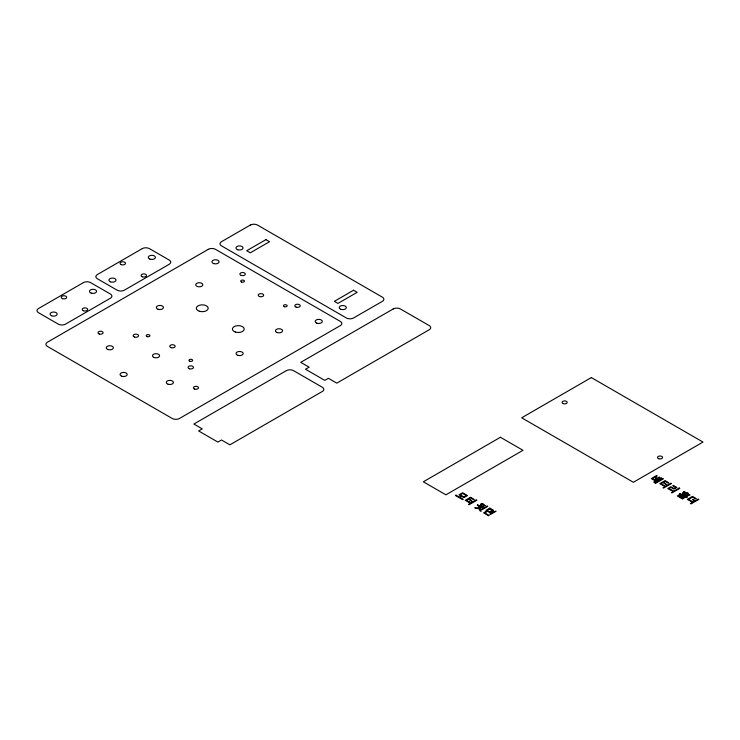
<?xml version="1.0" encoding="UTF-8"?>
<svg xmlns="http://www.w3.org/2000/svg" width="740" height="740" viewBox="0 0 740 740"><rect width="100%" height="100%" fill="white"/><g stroke="black" fill="none" stroke-linecap="round" stroke-linejoin="round"><path stroke-width="1.11" d="M475.006 507.982L475.145 507.474A5.522 3.191 0 0 0 478.17 508.204M480.13 508.75L480.075 509.268A5.827 3.367 0 0 0 481.361 511.026L480.491 511.155A6.04 3.487 0 0 1 479.354 508.621A5.827 3.367 0 0 1 475.099 507.918M687.849 495.745L687.608 495.883A0.971 0.564 0 0 1 687.201 495.966M687.164 495.985L683.88 495.467L687.238 497.4L686.739 497.687L679.431 493.469L683.279 495.115L683.862 494.783L682.363 493.219A0.971 0.564 0 0 1 682.548 492.96L682.789 492.822A0.971 0.564 0 0 1 683.242 492.738M683.27 492.72L686.239 493.756L688.024 495.467A0.971 0.564 0 0 1 687.849 495.745M478.17 508.195L479.215 508.149A1.776 1.027 0 0 0 479.983 507.908L480.584 508.251A1.748 1.008 0 0 0 480.14 508.75M468.92 501.766L466.394 500.342L468.328 499.223L470.631 500.545L471.158 500.24L468.855 498.917L470.575 497.928L473.73 499.75L474.285 499.435L470.511 497.252L465.247 500.296L469.558 502.654L470.048 502.33A18.879 10.896 0 0 1 468.92 501.766M480.843 504.763C484.598 508.685 484.45 502.441 480.861 504.68M683.177 493.404C687.423 497.974 688.774 493.515 683.205 493.349M485.07 505.549C478.613 509.906 479.418 499.176 485.07 505.549M477.707 504.837L477.245 505.207L479.483 506.438L478.059 507.261L478.678 507.622L480.121 506.789L482.637 508.121L483.118 507.797L477.707 504.837M672.836 490.657L670.921 490.305A54.048 31.2 0 0 1 670.033 489.825L667.767 488.548L670.884 486.744L673.881 488.474L675.703 487.429L672.706 485.699L673.243 485.385L676.85 487.466L673.964 489.131L670.976 487.401L668.923 488.585L672.836 490.657M664.576 485.69L664.085 486.023L659.775 483.655L665.038 480.612L668.812 482.795L668.257 483.109L665.103 481.287L663.382 482.276L665.686 483.599L665.158 483.904L662.855 482.582L660.922 483.701L663.438 485.126A18.879 10.896 0 0 0 664.566 485.69M692.15 501.415L691.669 501.738L687.321 499.361L692.455 496.392L696.257 498.594L695.702 498.908L692.51 497.067L688.468 499.398L692.15 501.415M83.398 282.615L38.489 308.543A5.097 2.942 0 0 0 38.489 312.696L58.303 324.139A5.097 2.942 0 0 0 65.508 324.139L110.417 298.211A5.097 2.942 0 0 0 110.417 294.048L90.604 282.615A5.097 2.942 0 0 0 83.398 282.615M142.237 248.64L97.329 274.568A5.097 2.942 0 0 0 97.329 278.73L117.142 290.173A5.097 2.942 0 0 0 124.348 290.173L169.256 264.245A5.097 2.942 0 0 0 169.256 260.082L149.443 248.64A5.097 2.942 0 0 0 142.237 248.64M208.282 249.334L47.379 342.232A5.097 2.942 0 0 0 47.379 346.394L172.254 418.489A5.097 2.942 0 0 0 179.459 418.489L340.363 325.591A5.097 2.942 0 0 0 340.363 321.438L215.488 249.334A5.097 2.942 0 0 0 208.282 249.334M250.305 225.071L221.491 241.712A5.097 2.942 0 0 0 221.491 245.865L346.366 317.969A5.097 2.942 0 0 0 353.572 317.969L382.395 301.328A5.097 2.942 0 0 0 382.395 297.175L257.511 225.071A5.097 2.942 0 0 0 250.305 225.071M265.919 239.631L246.707 250.721L250.305 252.803L269.517 241.712L265.919 239.631M353.572 290.237L334.36 301.328L337.967 303.409L357.18 292.318L353.572 290.237M286.334 370.657L193.871 424.039L202.251 428.876L198.644 430.957L217.912 442.076L221.51 439.995L229.89 444.832L322.353 391.451A5.097 2.942 0 0 0 322.353 387.298L293.53 370.657A5.097 2.942 0 0 0 286.334 370.657M393.199 308.959L300.736 362.341L309.117 367.179L305.518 369.251L324.777 380.379L328.384 378.297L336.765 383.135L429.219 329.753A5.097 2.942 0 0 0 429.219 325.591L400.405 308.959A5.097 2.942 0 0 0 393.199 308.959M591.325 377.585L521.682 417.795L633.357 482.276L703 442.067L591.325 377.585M500.425 437.275L423.336 481.786L445.915 494.82L523.004 450.309L500.425 437.275M455.97 495.171L455.414 495.486L462.722 499.704L463.277 499.389L459.929 497.456L461.769 496.392L463.888 497.622L467.458 495.56L462.583 492.748L459.022 494.81L461.15 496.041L459.309 497.095L455.97 495.171M462.648 493.423L460.197 494.847L463.832 496.947L466.293 495.532L462.648 493.423M471.454 500.86L470.927 501.165L472.471 502.062L468.448 504.384L469.058 504.736L476.93 500.185L476.32 499.833L473.008 501.748L471.454 500.86M487.133 506.077L481.527 509.314L482.138 509.666L487.743 506.428L487.133 506.077M489.825 508.14L485.958 510.378L489.566 512.459L490.333 512.015L491.906 512.922L489.704 514.198L490.315 514.55L496.068 511.229L494.227 511.58L492.664 510.674L493.432 510.23L489.825 508.14M489.889 508.815L487.105 510.415L489.501 511.803L492.285 510.193L489.889 508.815M486.078 511.433L483.599 512.866L488.659 515.789L489.196 515.475L484.755 512.913L486.689 511.793L486.078 511.433M492.137 510.979L490.861 511.71L492.433 512.626L493.71 511.886L492.137 510.979M656.602 475.552L651.32 478.604L654.502 480.436L656.805 479.104L657.86 479.714L653.707 482.11L654.317 482.462L661.791 478.151L661.181 477.799L658.406 479.4L657.351 478.789L659.784 477.383L659.183 477.041L657.092 478.243L655.113 477.106L657.203 475.903L656.602 475.552M654.576 477.42L652.467 478.632L654.447 479.779L656.547 478.558L654.576 477.42M662.726 478.502L654.854 483.054L655.474 483.414L663.345 478.863L662.726 478.502M665.982 484.219L665.454 484.534L666.999 485.421L662.975 487.743L663.586 488.095L671.457 483.553L670.847 483.202L667.535 485.116L665.982 484.219M679.2 488.021L671.328 492.562L671.938 492.914L679.81 488.372L679.2 488.021M684.121 491.563L683.63 491.85L689.541 495.263L690.041 494.977L687.386 493.441L688.098 493.034L687.497 492.683L686.776 493.099L684.121 491.563M678.876 495.069L677.304 495.976L682.576 499.019L683.076 498.732L678.413 496.041L679.015 495.689L683.501 498.279L685.074 497.373L679.977 494.431L679.477 494.727L683.963 497.317L683.362 497.659L678.876 495.069M693.075 499.334L692.529 499.648L694.851 500.989L690.383 503.57L690.994 503.921L698.865 499.371L698.255 499.019L695.387 500.675L693.075 499.334M235.329 332.029A5.948 3.432 0 0 0 244.246 329.06A5.948 3.432 0 0 0 235.329 326.09A5.948 3.432 0 0 0 235.329 332.029M199.301 311.235A5.948 3.432 0 0 0 208.218 308.266A5.948 3.432 0 0 0 199.301 305.287A5.948 3.432 0 0 0 199.301 311.235M99.262 333.99A2.544 1.471 0 0 0 103.082 332.713A2.544 1.471 0 0 0 99.262 331.437A2.544 1.471 0 0 0 99.262 333.99M194.676 389.074A2.544 1.471 0 0 0 198.496 387.797A2.544 1.471 0 0 0 194.676 386.53A2.544 1.471 0 0 0 194.676 389.074M658.776 458.745A2.544 1.471 0 0 0 662.596 457.477A2.544 1.471 0 0 0 658.776 456.201A2.544 1.471 0 0 0 658.776 458.745M563.362 403.661A2.544 1.471 0 0 0 567.182 402.384A2.544 1.471 0 0 0 563.362 401.117A2.544 1.471 0 0 0 563.362 403.661M168.072 384.226A3.571 2.063 0 0 0 173.419 382.441A3.571 2.063 0 0 0 168.072 380.656A3.571 2.063 0 0 0 168.072 384.226M107.818 349.483A3.571 2.063 0 0 0 113.368 347.93A3.571 2.063 0 0 0 108.253 345.922A3.571 2.063 0 0 0 107.818 349.483M171.079 347.643A2.72 1.573 0 0 0 175.149 346.292A2.72 1.573 0 0 0 171.079 344.933A2.72 1.573 0 0 0 171.079 347.643M147.121 336.617A1.869 1.082 0 0 0 149.924 335.683A1.869 1.082 0 0 0 147.121 334.748A1.869 1.082 0 0 0 147.121 336.617M189.764 361.259A1.869 1.082 0 0 0 192.668 360.436A1.869 1.082 0 0 0 189.995 359.39A1.869 1.082 0 0 0 189.764 361.259M284.373 306.739A1.869 1.082 0 0 0 287.175 305.805A1.869 1.082 0 0 0 284.373 304.871A1.869 1.082 0 0 0 284.373 306.739M241.629 282.051A1.869 1.082 0 0 0 244.431 281.126A1.869 1.082 0 0 0 241.629 280.192A1.869 1.082 0 0 0 241.629 282.051M259.574 296.555A2.72 1.573 0 0 0 263.653 295.195A2.72 1.573 0 0 0 259.574 293.836A2.72 1.573 0 0 0 259.574 296.555M241.249 275.437A2.72 1.573 0 0 0 245.329 274.078A2.72 1.573 0 0 0 241.249 272.718A2.72 1.573 0 0 0 241.249 275.437M296.148 307.137A2.72 1.573 0 0 0 300.227 305.777A2.72 1.573 0 0 0 296.148 304.418A2.72 1.573 0 0 0 296.148 307.137M189.403 368.761A2.72 1.573 0 0 0 193.473 367.401A2.72 1.573 0 0 0 189.403 366.05A2.72 1.573 0 0 0 189.403 368.761M134.504 337.07A2.72 1.573 0 0 0 138.574 335.71A2.72 1.573 0 0 0 134.504 334.351A2.72 1.573 0 0 0 134.504 337.07M154.049 357.457A3.571 2.063 0 0 0 159.6 355.894A3.571 2.063 0 0 0 154.484 353.896A3.571 2.063 0 0 0 154.049 357.457M237.836 355.32A3.571 2.063 0 0 0 243.183 353.535A3.571 2.063 0 0 0 237.836 351.75A3.571 2.063 0 0 0 237.836 355.32M277.223 332.575A3.571 2.063 0 0 0 282.569 330.789A3.571 2.063 0 0 0 277.223 329.013A3.571 2.063 0 0 0 277.223 332.575M197.488 286.546A3.571 2.063 0 0 0 202.843 284.761A3.571 2.063 0 0 0 197.488 282.976A3.571 2.063 0 0 0 197.488 286.546M158.101 309.283A3.571 2.063 0 0 0 163.457 307.498A3.571 2.063 0 0 0 158.101 305.713A3.571 2.063 0 0 0 158.101 309.283M316.748 323.139A3.571 2.063 0 0 0 322.307 321.586A3.571 2.063 0 0 0 317.192 319.578A3.571 2.063 0 0 0 316.748 323.139M213.703 263.597A3.571 2.063 0 0 0 219.049 261.812A3.571 2.063 0 0 0 213.703 260.027A3.571 2.063 0 0 0 213.703 263.597M340.77 309.274A3.571 2.063 0 0 0 346.32 307.72A3.571 2.063 0 0 0 341.205 305.722A3.571 2.063 0 0 0 340.77 309.274M237.716 249.732A3.571 2.063 0 0 0 243.062 247.946A3.571 2.063 0 0 0 237.716 246.17A3.571 2.063 0 0 0 237.716 249.732M121.628 376.179A3.571 2.063 0 0 0 127.178 374.616A3.571 2.063 0 0 0 122.063 372.618A3.571 2.063 0 0 0 121.628 376.179M62.586 298.664A2.72 1.573 0 0 0 66.665 297.314A2.72 1.573 0 0 0 62.586 295.954A2.72 1.573 0 0 0 62.586 298.664M83.435 310.745A2.72 1.573 0 0 0 87.672 309.551A2.72 1.573 0 0 0 83.768 308.034A2.72 1.573 0 0 0 83.435 310.745M91.224 293.132A3.571 2.063 0 0 0 96.57 291.347A3.571 2.063 0 0 0 91.224 289.562A3.571 2.063 0 0 0 91.224 293.132M51.615 315.795A3.571 2.063 0 0 0 57.174 314.232A3.571 2.063 0 0 0 52.059 312.234A3.571 2.063 0 0 0 51.615 315.795M110.454 281.82A3.571 2.063 0 0 0 116.014 280.266A3.571 2.063 0 0 0 110.898 278.268A3.571 2.063 0 0 0 110.454 281.82M149.841 259.083A3.571 2.063 0 0 0 155.4 257.52A3.571 2.063 0 0 0 150.285 255.522A3.571 2.063 0 0 0 149.841 259.083M142.274 276.769A2.72 1.573 0 0 0 146.511 275.585A2.72 1.573 0 0 0 142.607 274.059A2.72 1.573 0 0 0 142.274 276.769M121.258 264.643A2.72 1.573 0 0 0 125.495 263.449A2.72 1.573 0 0 0 121.601 261.932A2.72 1.573 0 0 0 121.258 264.643"/></g></svg>
